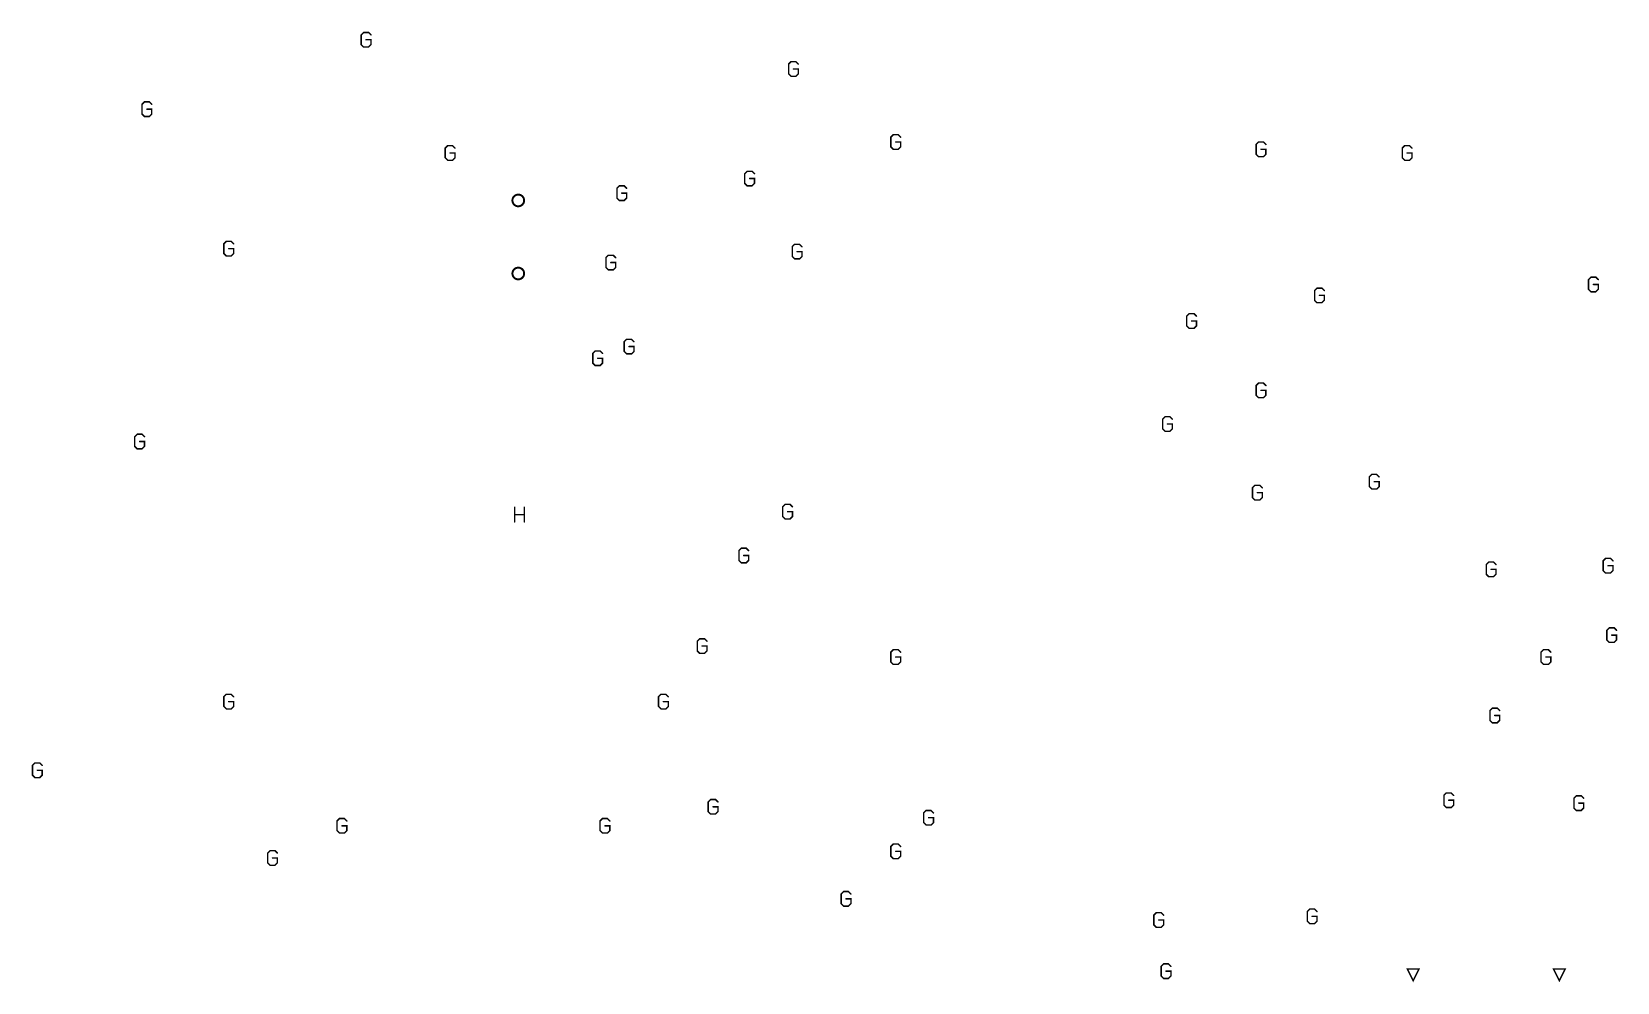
# Model space of a CAD drawing. Extents: x -9.8 to 23.3, y -7.1 to 14.3.
# Drawn here: x 6.529 to 8.699, y 1.17 to 2.471 of the extents above; entities that cross this region are included whole.
import ezdxf

# ---------------------------------------------------------------- set-up
doc = ezdxf.new("R2010")
doc.units = 0
doc.layers.add('2D_LINE_00', color=1, linetype='CONTINUOUS')

# ---------------------------------------------------------------- blocks, each defined once
blk = doc.blocks.new('SMOOTH_0$002')
at = {"const_width": 0.001}
blk.add_lwpolyline([(-0.0005, 0, 1), (0.0005, 0, 1)], format="xyb", close=True, dxfattribs=at)
blk = doc.blocks.new('DRAWING_3660')
at = {"layer": '2D_LINE_00', "const_width": 0.002}
blk.add_lwpolyline([(0, 0), (-0.008, 0.016), (0.008, 0.016), (0, 0)], dxfattribs=at)
at = {"layer": '2D_LINE_00'}
for p in [(-0.008, 0.016), (0, 0), (0, 0), (0.008, 0.016)]:
    blk.add_blockref('SMOOTH_0$002', p, dxfattribs=at)
blk = doc.blocks.new('DRAWING_3661')
at = {"layer": '2D_LINE_00', "const_width": 0.002}
blk.add_lwpolyline([(0, 0), (-0.008, 0.016), (0.008, 0.016), (0, 0)], dxfattribs=at)
at = {"layer": '2D_LINE_00'}
for p in [(-0.008, 0.016), (0, 0), (0, 0), (0.008, 0.016)]:
    blk.add_blockref('SMOOTH_0$002', p, dxfattribs=at)
blk = doc.blocks.new('DRAWING_3703')
at = {"layer": '2D_LINE_00', "const_width": 0.002}
blk.add_lwpolyline([(0, 0), (0, -0.01999), (0, -0.00999), (0.01333, -0.00999), (0.01333, 0), (0.01333, -0.01999)], dxfattribs=at)
at = {"layer": '2D_LINE_00'}
for p in [(0, 0), (0.01333, 0), (0, -0.00999), (0, -0.01999), (0.01333, -0.00999), (0.01333, -0.01999)]:
    blk.add_blockref('SMOOTH_0$002', p, dxfattribs=at)
blk = doc.blocks.new('DRAWING_3713')
at = {"layer": '2D_LINE_00', "const_width": 0.002}
blk.add_lwpolyline([(0, 0), (-0.00333, 0.00333), (-0.01, 0.00333), (-0.01333, 0), (-0.01333, -0.01333), (-0.01, -0.01666), (-0.00333, -0.01666), (0, -0.01333), (0, -0.00666), (-0.00667, -0.00666)], dxfattribs=at)
at = {"layer": '2D_LINE_00'}
for p in [(-0.01333, 0), (-0.01, 0.00333), (-0.00333, 0.00333), (0, 0), (-0.01333, -0.01333), (-0.01, -0.01666), (-0.00667, -0.00666), (-0.00333, -0.01666), (0, -0.00666), (0, -0.01333)]:
    blk.add_blockref('SMOOTH_0$002', p, dxfattribs=at)
blk = doc.blocks.new('DRAWING_3714')
at = {"layer": '2D_LINE_00', "const_width": 0.002}
blk.add_lwpolyline([(0, 0), (-0.00333, 0.00333), (-0.01, 0.00333), (-0.01333, 0), (-0.01333, -0.01333), (-0.01, -0.01666), (-0.00333, -0.01666), (0, -0.01333), (0, -0.00666), (-0.00667, -0.00666)], dxfattribs=at)
at = {"layer": '2D_LINE_00'}
for p in [(-0.01333, 0), (-0.01, 0.00333), (-0.00333, 0.00333), (0, 0), (-0.01333, -0.01333), (-0.01, -0.01666), (-0.00667, -0.00666), (-0.00333, -0.01666), (0, -0.00666), (0, -0.01333)]:
    blk.add_blockref('SMOOTH_0$002', p, dxfattribs=at)
blk = doc.blocks.new('DRAWING_3833')
at = {"layer": '2D_LINE_00', "const_width": 0.002}
blk.add_lwpolyline([(0, 0), (-0.00333, 0.00333), (-0.01, 0.00333), (-0.01333, 0), (-0.01333, -0.01333), (-0.01, -0.01666), (-0.00333, -0.01666), (0, -0.01333), (0, -0.00666), (-0.00667, -0.00666)], dxfattribs=at)
at = {"layer": '2D_LINE_00'}
for p in [(-0.01333, 0), (-0.01, 0.00333), (-0.00333, 0.00333), (0, 0), (-0.01333, -0.01333), (-0.01, -0.01666), (-0.00667, -0.00666), (-0.00333, -0.01666), (0, -0.00666), (0, -0.01333)]:
    blk.add_blockref('SMOOTH_0$002', p, dxfattribs=at)
blk = doc.blocks.new('DRAWING_3835')
at = {"layer": '2D_LINE_00', "const_width": 0.002}
blk.add_lwpolyline([(0, 0), (-0.00333, 0.00333), (-0.01, 0.00333), (-0.01333, 0), (-0.01333, -0.01333), (-0.01, -0.01666), (-0.00333, -0.01666), (0, -0.01333), (0, -0.00666), (-0.00667, -0.00666)], dxfattribs=at)
at = {"layer": '2D_LINE_00'}
for p in [(-0.01333, 0), (-0.01, 0.00333), (-0.00333, 0.00333), (0, 0), (-0.01333, -0.01333), (-0.01, -0.01666), (-0.00667, -0.00666), (-0.00333, -0.01666), (0, -0.00666), (0, -0.01333)]:
    blk.add_blockref('SMOOTH_0$002', p, dxfattribs=at)
blk = doc.blocks.new('DRAWING_3837')
at = {"layer": '2D_LINE_00', "const_width": 0.002}
blk.add_lwpolyline([(0, 0), (-0.00333, 0.00333), (-0.01, 0.00333), (-0.01333, 0), (-0.01333, -0.01333), (-0.01, -0.01666), (-0.00333, -0.01666), (0, -0.01333), (0, -0.00666), (-0.00667, -0.00666)], dxfattribs=at)
at = {"layer": '2D_LINE_00'}
for p in [(-0.01333, 0), (-0.01, 0.00333), (-0.00333, 0.00333), (0, 0), (-0.01333, -0.01333), (-0.01, -0.01666), (-0.00667, -0.00666), (-0.00333, -0.01666), (0, -0.00666), (0, -0.01333)]:
    blk.add_blockref('SMOOTH_0$002', p, dxfattribs=at)
blk = doc.blocks.new('DRAWING_3839')
at = {"layer": '2D_LINE_00', "const_width": 0.002}
blk.add_lwpolyline([(0, 0), (-0.00333, 0.00333), (-0.01, 0.00333), (-0.01333, 0), (-0.01333, -0.01333), (-0.01, -0.01666), (-0.00333, -0.01666), (0, -0.01333), (0, -0.00666), (-0.00667, -0.00666)], dxfattribs=at)
at = {"layer": '2D_LINE_00'}
for p in [(-0.01333, 0), (-0.01, 0.00333), (-0.00333, 0.00333), (0, 0), (-0.01333, -0.01333), (-0.01, -0.01666), (-0.00667, -0.00666), (-0.00333, -0.01666), (0, -0.00666), (0, -0.01333)]:
    blk.add_blockref('SMOOTH_0$002', p, dxfattribs=at)
blk = doc.blocks.new('DRAWING_3841')
at = {"layer": '2D_LINE_00', "const_width": 0.002}
blk.add_lwpolyline([(0, 0), (-0.00333, 0.00333), (-0.01, 0.00333), (-0.01333, 0), (-0.01333, -0.01333), (-0.01, -0.01666), (-0.00333, -0.01666), (0, -0.01333), (0, -0.00666), (-0.00667, -0.00666)], dxfattribs=at)
at = {"layer": '2D_LINE_00'}
for p in [(-0.01333, 0), (-0.01, 0.00333), (-0.00333, 0.00333), (0, 0), (-0.01333, -0.01333), (-0.01, -0.01666), (-0.00667, -0.00666), (-0.00333, -0.01666), (0, -0.00666), (0, -0.01333)]:
    blk.add_blockref('SMOOTH_0$002', p, dxfattribs=at)
blk = doc.blocks.new('DRAWING_3843')
at = {"layer": '2D_LINE_00', "const_width": 0.002}
blk.add_lwpolyline([(0, 0), (-0.00333, 0.00333), (-0.01, 0.00333), (-0.01333, 0), (-0.01333, -0.01333), (-0.01, -0.01666), (-0.00333, -0.01666), (0, -0.01333), (0, -0.00666), (-0.00667, -0.00666)], dxfattribs=at)
at = {"layer": '2D_LINE_00'}
for p in [(-0.01333, 0), (-0.01, 0.00333), (-0.00333, 0.00333), (0, 0), (-0.01333, -0.01333), (-0.01, -0.01666), (-0.00667, -0.00666), (-0.00333, -0.01666), (0, -0.00666), (0, -0.01333)]:
    blk.add_blockref('SMOOTH_0$002', p, dxfattribs=at)
blk = doc.blocks.new('DRAWING_3867')
at = {"layer": '2D_LINE_00', "const_width": 0.002}
blk.add_lwpolyline([(0, 0), (-0.00333, 0.00333), (-0.01, 0.00333), (-0.01333, 0), (-0.01333, -0.01333), (-0.01, -0.01666), (-0.00333, -0.01666), (0, -0.01333), (0, -0.00666), (-0.00667, -0.00666)], dxfattribs=at)
at = {"layer": '2D_LINE_00'}
for p in [(-0.01333, 0), (-0.01, 0.00333), (-0.00333, 0.00333), (0, 0), (-0.01333, -0.01333), (-0.01, -0.01666), (-0.00667, -0.00666), (-0.00333, -0.01666), (0, -0.00666), (0, -0.01333)]:
    blk.add_blockref('SMOOTH_0$002', p, dxfattribs=at)
blk = doc.blocks.new('DRAWING_3881')
at = {"layer": '2D_LINE_00', "const_width": 0.002}
blk.add_lwpolyline([(0, 0), (-0.00333, 0.00333), (-0.01, 0.00333), (-0.01333, 0), (-0.01333, -0.01333), (-0.01, -0.01666), (-0.00333, -0.01666), (0, -0.01333), (0, -0.00666), (-0.00667, -0.00666)], dxfattribs=at)
at = {"layer": '2D_LINE_00'}
for p in [(-0.01333, 0), (-0.01, 0.00333), (-0.00333, 0.00333), (0, 0), (-0.01333, -0.01333), (-0.01, -0.01666), (-0.00667, -0.00666), (-0.00333, -0.01666), (0, -0.00666), (0, -0.01333)]:
    blk.add_blockref('SMOOTH_0$002', p, dxfattribs=at)
blk = doc.blocks.new('DRAWING_3885')
at = {"layer": '2D_LINE_00', "const_width": 0.002}
blk.add_lwpolyline([(0, 0), (-0.00333, 0.00333), (-0.01, 0.00333), (-0.01333, 0), (-0.01333, -0.01333), (-0.01, -0.01666), (-0.00333, -0.01666), (0, -0.01333), (0, -0.00666), (-0.00667, -0.00666)], dxfattribs=at)
at = {"layer": '2D_LINE_00'}
for p in [(-0.01333, 0), (-0.01, 0.00333), (-0.00333, 0.00333), (0, 0), (-0.01333, -0.01333), (-0.01, -0.01666), (-0.00667, -0.00666), (-0.00333, -0.01666), (0, -0.00666), (0, -0.01333)]:
    blk.add_blockref('SMOOTH_0$002', p, dxfattribs=at)
blk = doc.blocks.new('DRAWING_3886')
at = {"layer": '2D_LINE_00', "const_width": 0.002}
blk.add_lwpolyline([(0, 0), (-0.00333, 0.00333), (-0.01, 0.00333), (-0.01333, 0), (-0.01333, -0.01333), (-0.01, -0.01666), (-0.00333, -0.01666), (0, -0.01333), (0, -0.00666), (-0.00667, -0.00666)], dxfattribs=at)
at = {"layer": '2D_LINE_00'}
for p in [(-0.01333, 0), (-0.01, 0.00333), (-0.00333, 0.00333), (0, 0), (-0.01333, -0.01333), (-0.01, -0.01666), (-0.00667, -0.00666), (-0.00333, -0.01666), (0, -0.00666), (0, -0.01333)]:
    blk.add_blockref('SMOOTH_0$002', p, dxfattribs=at)
blk = doc.blocks.new('DRAWING_3887')
at = {"layer": '2D_LINE_00', "const_width": 0.002}
blk.add_lwpolyline([(0, 0), (-0.00333, 0.00333), (-0.01, 0.00333), (-0.01333, 0), (-0.01333, -0.01333), (-0.01, -0.01666), (-0.00333, -0.01666), (0, -0.01333), (0, -0.00666), (-0.00667, -0.00666)], dxfattribs=at)
at = {"layer": '2D_LINE_00'}
for p in [(-0.01333, 0), (-0.01, 0.00333), (-0.00333, 0.00333), (0, 0), (-0.01333, -0.01333), (-0.01, -0.01666), (-0.00667, -0.00666), (-0.00333, -0.01666), (0, -0.00666), (0, -0.01333)]:
    blk.add_blockref('SMOOTH_0$002', p, dxfattribs=at)
blk = doc.blocks.new('DRAWING_3888')
at = {"layer": '2D_LINE_00', "const_width": 0.002}
blk.add_lwpolyline([(0, 0), (-0.00333, 0.00333), (-0.01, 0.00333), (-0.01333, 0), (-0.01333, -0.01333), (-0.01, -0.01666), (-0.00333, -0.01666), (0, -0.01333), (0, -0.00666), (-0.00667, -0.00666)], dxfattribs=at)
at = {"layer": '2D_LINE_00'}
for p in [(-0.01333, 0), (-0.01, 0.00333), (-0.00333, 0.00333), (0, 0), (-0.01333, -0.01333), (-0.01, -0.01666), (-0.00667, -0.00666), (-0.00333, -0.01666), (0, -0.00666), (0, -0.01333)]:
    blk.add_blockref('SMOOTH_0$002', p, dxfattribs=at)
blk = doc.blocks.new('DRAWING_3940')
at = {"layer": '2D_LINE_00', "const_width": 0.002}
blk.add_lwpolyline([(0, 0), (-0.00333, 0.00333), (-0.01, 0.00333), (-0.01333, 0), (-0.01333, -0.01333), (-0.01, -0.01666), (-0.00333, -0.01666), (0, -0.01333), (0, -0.00666), (-0.00667, -0.00666)], dxfattribs=at)
at = {"layer": '2D_LINE_00'}
for p in [(-0.01333, 0), (-0.01, 0.00333), (-0.00333, 0.00333), (0, 0), (-0.01333, -0.01333), (-0.01, -0.01666), (-0.00667, -0.00666), (-0.00333, -0.01666), (0, -0.00666), (0, -0.01333)]:
    blk.add_blockref('SMOOTH_0$002', p, dxfattribs=at)
blk = doc.blocks.new('DRAWING_3941')
at = {"layer": '2D_LINE_00', "const_width": 0.002}
blk.add_lwpolyline([(0, 0), (-0.00333, 0.00333), (-0.01, 0.00333), (-0.01333, 0), (-0.01333, -0.01333), (-0.01, -0.01666), (-0.00333, -0.01666), (0, -0.01333), (0, -0.00666), (-0.00667, -0.00666)], dxfattribs=at)
at = {"layer": '2D_LINE_00'}
for p in [(-0.01333, 0), (-0.01, 0.00333), (-0.00333, 0.00333), (0, 0), (-0.01333, -0.01333), (-0.01, -0.01666), (-0.00667, -0.00666), (-0.00333, -0.01666), (0, -0.00666), (0, -0.01333)]:
    blk.add_blockref('SMOOTH_0$002', p, dxfattribs=at)
blk = doc.blocks.new('DRAWING_3943')
at = {"layer": '2D_LINE_00', "const_width": 0.002}
blk.add_lwpolyline([(0, 0), (-0.00333, 0.00333), (-0.01, 0.00333), (-0.01333, 0), (-0.01333, -0.01333), (-0.01, -0.01666), (-0.00333, -0.01666), (0, -0.01333), (0, -0.00666), (-0.00667, -0.00666)], dxfattribs=at)
at = {"layer": '2D_LINE_00'}
for p in [(-0.01333, 0), (-0.01, 0.00333), (-0.00333, 0.00333), (0, 0), (-0.01333, -0.01333), (-0.01, -0.01666), (-0.00667, -0.00666), (-0.00333, -0.01666), (0, -0.00666), (0, -0.01333)]:
    blk.add_blockref('SMOOTH_0$002', p, dxfattribs=at)
blk = doc.blocks.new('DRAWING_3946')
at = {"layer": '2D_LINE_00', "const_width": 0.002}
blk.add_lwpolyline([(0, 0), (-0.00333, 0.00333), (-0.01, 0.00333), (-0.01333, 0), (-0.01333, -0.01333), (-0.01, -0.01666), (-0.00333, -0.01666), (0, -0.01333), (0, -0.00666), (-0.00666, -0.00666)], dxfattribs=at)
at = {"layer": '2D_LINE_00'}
for p in [(-0.01333, 0), (-0.01, 0.00333), (-0.00333, 0.00333), (0, 0), (-0.01333, -0.01333), (-0.01, -0.01666), (-0.00666, -0.00666), (-0.00333, -0.01666), (0, -0.00666), (0, -0.01333)]:
    blk.add_blockref('SMOOTH_0$002', p, dxfattribs=at)
blk = doc.blocks.new('DRAWING_3958')
at = {"layer": '2D_LINE_00', "const_width": 0.002}
blk.add_lwpolyline([(0, 0), (-0.00333, 0.00333), (-0.01, 0.00333), (-0.01333, 0), (-0.01333, -0.01333), (-0.01, -0.01666), (-0.00333, -0.01666), (0, -0.01333), (0, -0.00666), (-0.00667, -0.00666)], dxfattribs=at)
at = {"layer": '2D_LINE_00'}
for p in [(-0.01333, 0), (-0.01, 0.00333), (-0.00333, 0.00333), (0, 0), (-0.01333, -0.01333), (-0.01, -0.01666), (-0.00667, -0.00666), (-0.00333, -0.01666), (0, -0.00666), (0, -0.01333)]:
    blk.add_blockref('SMOOTH_0$002', p, dxfattribs=at)
blk = doc.blocks.new('DRAWING_3959')
at = {"layer": '2D_LINE_00', "const_width": 0.002}
blk.add_lwpolyline([(0, 0), (-0.00333, 0.00333), (-0.01, 0.00333), (-0.01333, 0), (-0.01333, -0.01333), (-0.01, -0.01666), (-0.00333, -0.01666), (0, -0.01333), (0, -0.00666), (-0.00667, -0.00666)], dxfattribs=at)
at = {"layer": '2D_LINE_00'}
for p in [(-0.01333, 0), (-0.01, 0.00333), (-0.00333, 0.00333), (0, 0), (-0.01333, -0.01333), (-0.01, -0.01666), (-0.00667, -0.00666), (-0.00333, -0.01666), (0, -0.00666), (0, -0.01333)]:
    blk.add_blockref('SMOOTH_0$002', p, dxfattribs=at)
blk = doc.blocks.new('DRAWING_3960')
at = {"layer": '2D_LINE_00', "const_width": 0.002}
blk.add_lwpolyline([(0, 0), (-0.00333, 0.00333), (-0.01, 0.00333), (-0.01333, 0), (-0.01333, -0.01333), (-0.01, -0.01666), (-0.00333, -0.01666), (0, -0.01333), (0, -0.00666), (-0.00667, -0.00666)], dxfattribs=at)
at = {"layer": '2D_LINE_00'}
for p in [(-0.01333, 0), (-0.01, 0.00333), (-0.00333, 0.00333), (0, 0), (-0.01333, -0.01333), (-0.01, -0.01666), (-0.00667, -0.00666), (-0.00333, -0.01666), (0, -0.00666), (0, -0.01333)]:
    blk.add_blockref('SMOOTH_0$002', p, dxfattribs=at)
blk = doc.blocks.new('DRAWING_3961')
at = {"layer": '2D_LINE_00', "const_width": 0.002}
blk.add_lwpolyline([(0, 0), (-0.00333, 0.00333), (-0.01, 0.00333), (-0.01333, 0), (-0.01333, -0.01333), (-0.01, -0.01666), (-0.00333, -0.01666), (0, -0.01333), (0, -0.00666), (-0.00667, -0.00666)], dxfattribs=at)
at = {"layer": '2D_LINE_00'}
for p in [(-0.01333, 0), (-0.01, 0.00333), (-0.00333, 0.00333), (0, 0), (-0.01333, -0.01333), (-0.01, -0.01666), (-0.00667, -0.00666), (-0.00333, -0.01666), (0, -0.00666), (0, -0.01333)]:
    blk.add_blockref('SMOOTH_0$002', p, dxfattribs=at)
blk = doc.blocks.new('DRAWING_3962')
at = {"layer": '2D_LINE_00', "const_width": 0.002}
blk.add_lwpolyline([(0, 0), (-0.00333, 0.00333), (-0.01, 0.00333), (-0.01333, 0), (-0.01333, -0.01333), (-0.01, -0.01666), (-0.00333, -0.01666), (0, -0.01333), (0, -0.00666), (-0.00667, -0.00666)], dxfattribs=at)
at = {"layer": '2D_LINE_00'}
for p in [(-0.01333, 0), (-0.01, 0.00333), (-0.00333, 0.00333), (0, 0), (-0.01333, -0.01333), (-0.01, -0.01666), (-0.00667, -0.00666), (-0.00333, -0.01666), (0, -0.00666), (0, -0.01333)]:
    blk.add_blockref('SMOOTH_0$002', p, dxfattribs=at)
blk = doc.blocks.new('DRAWING_3963')
at = {"layer": '2D_LINE_00', "const_width": 0.002}
blk.add_lwpolyline([(0, 0), (-0.00333, 0.00333), (-0.01, 0.00333), (-0.01333, 0), (-0.01333, -0.01333), (-0.01, -0.01666), (-0.00333, -0.01666), (0, -0.01333), (0, -0.00666), (-0.00667, -0.00666)], dxfattribs=at)
at = {"layer": '2D_LINE_00'}
for p in [(-0.01333, 0), (-0.01, 0.00333), (-0.00333, 0.00333), (0, 0), (-0.01333, -0.01333), (-0.01, -0.01666), (-0.00667, -0.00666), (-0.00333, -0.01666), (0, -0.00666), (0, -0.01333)]:
    blk.add_blockref('SMOOTH_0$002', p, dxfattribs=at)
blk = doc.blocks.new('DRAWING_3964')
at = {"layer": '2D_LINE_00', "const_width": 0.002}
blk.add_lwpolyline([(0, 0), (-0.00333, 0.00333), (-0.01, 0.00333), (-0.01333, 0), (-0.01333, -0.01333), (-0.01, -0.01666), (-0.00333, -0.01666), (0, -0.01333), (0, -0.00666), (-0.00667, -0.00666)], dxfattribs=at)
at = {"layer": '2D_LINE_00'}
for p in [(-0.01333, 0), (-0.01, 0.00333), (-0.00333, 0.00333), (0, 0), (-0.01333, -0.01333), (-0.01, -0.01666), (-0.00667, -0.00666), (-0.00333, -0.01666), (0, -0.00666), (0, -0.01333)]:
    blk.add_blockref('SMOOTH_0$002', p, dxfattribs=at)
blk = doc.blocks.new('DRAWING_3965')
at = {"layer": '2D_LINE_00', "const_width": 0.002}
blk.add_lwpolyline([(0, 0), (-0.00333, 0.00333), (-0.01, 0.00333), (-0.01333, 0), (-0.01333, -0.01333), (-0.01, -0.01666), (-0.00333, -0.01666), (0, -0.01333), (0, -0.00666), (-0.00667, -0.00666)], dxfattribs=at)
at = {"layer": '2D_LINE_00'}
for p in [(-0.01333, 0), (-0.01, 0.00333), (-0.00333, 0.00333), (0, 0), (-0.01333, -0.01333), (-0.01, -0.01666), (-0.00667, -0.00666), (-0.00333, -0.01666), (0, -0.00666), (0, -0.01333)]:
    blk.add_blockref('SMOOTH_0$002', p, dxfattribs=at)
blk = doc.blocks.new('DRAWING_3966')
at = {"layer": '2D_LINE_00', "const_width": 0.002}
blk.add_lwpolyline([(0, 0), (-0.00333, 0.00333), (-0.01, 0.00333), (-0.01333, 0), (-0.01333, -0.01333), (-0.01, -0.01666), (-0.00333, -0.01666), (0, -0.01333), (0, -0.00666), (-0.00667, -0.00666)], dxfattribs=at)
at = {"layer": '2D_LINE_00'}
for p in [(-0.01333, 0), (-0.01, 0.00333), (-0.00333, 0.00333), (0, 0), (-0.01333, -0.01333), (-0.01, -0.01666), (-0.00667, -0.00666), (-0.00333, -0.01666), (0, -0.00666), (0, -0.01333)]:
    blk.add_blockref('SMOOTH_0$002', p, dxfattribs=at)
blk = doc.blocks.new('DRAWING_3967')
at = {"layer": '2D_LINE_00', "const_width": 0.002}
blk.add_lwpolyline([(0, 0), (-0.00333, 0.00333), (-0.01, 0.00333), (-0.01333, 0), (-0.01333, -0.01333), (-0.01, -0.01666), (-0.00333, -0.01666), (0, -0.01333), (0, -0.00666), (-0.00666, -0.00666)], dxfattribs=at)
at = {"layer": '2D_LINE_00'}
for p in [(-0.01333, 0), (-0.01, 0.00333), (-0.00333, 0.00333), (0, 0), (-0.01333, -0.01333), (-0.01, -0.01666), (-0.00666, -0.00666), (-0.00333, -0.01666), (0, -0.00666), (0, -0.01333)]:
    blk.add_blockref('SMOOTH_0$002', p, dxfattribs=at)
blk = doc.blocks.new('DRAWING_3968')
at = {"layer": '2D_LINE_00', "const_width": 0.002}
blk.add_lwpolyline([(0, 0), (-0.00333, 0.00333), (-0.01, 0.00333), (-0.01333, 0), (-0.01333, -0.01333), (-0.01, -0.01666), (-0.00333, -0.01666), (0, -0.01333), (0, -0.00666), (-0.00667, -0.00666)], dxfattribs=at)
at = {"layer": '2D_LINE_00'}
for p in [(-0.01333, 0), (-0.01, 0.00333), (-0.00333, 0.00333), (0, 0), (-0.01333, -0.01333), (-0.01, -0.01666), (-0.00667, -0.00666), (-0.00333, -0.01666), (0, -0.00666), (0, -0.01333)]:
    blk.add_blockref('SMOOTH_0$002', p, dxfattribs=at)
blk = doc.blocks.new('DRAWING_3969')
at = {"layer": '2D_LINE_00', "const_width": 0.002}
blk.add_lwpolyline([(0, 0), (-0.00333, 0.00333), (-0.01, 0.00333), (-0.01333, 0), (-0.01333, -0.01333), (-0.01, -0.01666), (-0.00333, -0.01666), (0, -0.01333), (0, -0.00666), (-0.00666, -0.00666)], dxfattribs=at)
at = {"layer": '2D_LINE_00'}
for p in [(-0.01333, 0), (-0.01, 0.00333), (-0.00333, 0.00333), (0, 0), (-0.01333, -0.01333), (-0.01, -0.01666), (-0.00666, -0.00666), (-0.00333, -0.01666), (0, -0.00666), (0, -0.01333)]:
    blk.add_blockref('SMOOTH_0$002', p, dxfattribs=at)
blk = doc.blocks.new('DRAWING_3970')
at = {"layer": '2D_LINE_00', "const_width": 0.002}
blk.add_lwpolyline([(0, 0), (-0.00333, 0.00333), (-0.01, 0.00333), (-0.01333, 0), (-0.01333, -0.01333), (-0.01, -0.01666), (-0.00333, -0.01666), (0, -0.01333), (0, -0.00666), (-0.00666, -0.00666)], dxfattribs=at)
at = {"layer": '2D_LINE_00'}
for p in [(-0.01333, 0), (-0.01, 0.00333), (-0.00333, 0.00333), (0, 0), (-0.01333, -0.01333), (-0.01, -0.01666), (-0.00666, -0.00666), (-0.00333, -0.01666), (0, -0.00666), (0, -0.01333)]:
    blk.add_blockref('SMOOTH_0$002', p, dxfattribs=at)
blk = doc.blocks.new('DRAWING_3976')
at = {"layer": '2D_LINE_00', "const_width": 0.002}
blk.add_lwpolyline([(0, 0), (-0.00333, 0.00333), (-0.01, 0.00333), (-0.01333, 0), (-0.01333, -0.01333), (-0.01, -0.01666), (-0.00333, -0.01666), (0, -0.01333), (0, -0.00666), (-0.00667, -0.00666)], dxfattribs=at)
at = {"layer": '2D_LINE_00'}
for p in [(-0.01333, 0), (-0.01, 0.00333), (-0.00333, 0.00333), (0, 0), (-0.01333, -0.01333), (-0.01, -0.01666), (-0.00667, -0.00666), (-0.00333, -0.01666), (0, -0.00666), (0, -0.01333)]:
    blk.add_blockref('SMOOTH_0$002', p, dxfattribs=at)
blk = doc.blocks.new('DRAWING_3977')
at = {"layer": '2D_LINE_00', "const_width": 0.002}
blk.add_lwpolyline([(0, 0), (-0.00333, 0.00333), (-0.01, 0.00333), (-0.01333, 0), (-0.01333, -0.01333), (-0.01, -0.01666), (-0.00333, -0.01666), (0, -0.01333), (0, -0.00666), (-0.00667, -0.00666)], dxfattribs=at)
at = {"layer": '2D_LINE_00'}
for p in [(-0.01333, 0), (-0.01, 0.00333), (-0.00333, 0.00333), (0, 0), (-0.01333, -0.01333), (-0.01, -0.01666), (-0.00667, -0.00666), (-0.00333, -0.01666), (0, -0.00666), (0, -0.01333)]:
    blk.add_blockref('SMOOTH_0$002', p, dxfattribs=at)
blk = doc.blocks.new('DRAWING_3978')
at = {"layer": '2D_LINE_00', "const_width": 0.002}
blk.add_lwpolyline([(0, 0), (-0.00333, 0.00333), (-0.01, 0.00333), (-0.01333, 0), (-0.01333, -0.01333), (-0.01, -0.01666), (-0.00333, -0.01666), (0, -0.01333), (0, -0.00666), (-0.00667, -0.00666)], dxfattribs=at)
at = {"layer": '2D_LINE_00'}
for p in [(-0.01333, 0), (-0.01, 0.00333), (-0.00333, 0.00333), (0, 0), (-0.01333, -0.01333), (-0.01, -0.01666), (-0.00667, -0.00666), (-0.00333, -0.01666), (0, -0.00666), (0, -0.01333)]:
    blk.add_blockref('SMOOTH_0$002', p, dxfattribs=at)
blk = doc.blocks.new('DRAWING_3980')
at = {"layer": '2D_LINE_00', "const_width": 0.002}
blk.add_lwpolyline([(0, 0), (-0.00333, 0.00333), (-0.01, 0.00333), (-0.01333, 0), (-0.01333, -0.01333), (-0.01, -0.01666), (-0.00333, -0.01666), (0, -0.01333), (0, -0.00666), (-0.00667, -0.00666)], dxfattribs=at)
at = {"layer": '2D_LINE_00'}
for p in [(-0.01333, 0), (-0.01, 0.00333), (-0.00333, 0.00333), (0, 0), (-0.01333, -0.01333), (-0.01, -0.01666), (-0.00667, -0.00666), (-0.00333, -0.01666), (0, -0.00666), (0, -0.01333)]:
    blk.add_blockref('SMOOTH_0$002', p, dxfattribs=at)
blk = doc.blocks.new('DRAWING_3981')
at = {"layer": '2D_LINE_00', "const_width": 0.002}
blk.add_lwpolyline([(0, 0), (-0.00333, 0.00333), (-0.01, 0.00333), (-0.01333, 0), (-0.01333, -0.01333), (-0.01, -0.01666), (-0.00333, -0.01666), (0, -0.01333), (0, -0.00666), (-0.00666, -0.00666)], dxfattribs=at)
at = {"layer": '2D_LINE_00'}
for p in [(-0.01333, 0), (-0.01, 0.00333), (-0.00333, 0.00333), (0, 0), (-0.01333, -0.01333), (-0.01, -0.01666), (-0.00666, -0.00666), (-0.00333, -0.01666), (0, -0.00666), (0, -0.01333)]:
    blk.add_blockref('SMOOTH_0$002', p, dxfattribs=at)
blk = doc.blocks.new('DRAWING_3992')
at = {"layer": '2D_LINE_00', "const_width": 0.002}
blk.add_lwpolyline([(0, 0), (-0.00333, 0.00333), (-0.01, 0.00333), (-0.01333, 0), (-0.01333, -0.01333), (-0.01, -0.01666), (-0.00333, -0.01666), (0, -0.01333), (0, -0.00666), (-0.00666, -0.00666)], dxfattribs=at)
at = {"layer": '2D_LINE_00'}
for p in [(-0.01333, 0), (-0.01, 0.00333), (-0.00333, 0.00333), (0, 0), (-0.01333, -0.01333), (-0.01, -0.01666), (-0.00666, -0.00666), (-0.00333, -0.01666), (0, -0.00666), (0, -0.01333)]:
    blk.add_blockref('SMOOTH_0$002', p, dxfattribs=at)
blk = doc.blocks.new('DRAWING_3999')
at = {"layer": '2D_LINE_00', "const_width": 0.002}
blk.add_lwpolyline([(0, 0), (-0.00333, 0.00333), (-0.01, 0.00333), (-0.01333, 0), (-0.01333, -0.01333), (-0.01, -0.01666), (-0.00333, -0.01666), (0, -0.01333), (0, -0.00666), (-0.00667, -0.00666)], dxfattribs=at)
at = {"layer": '2D_LINE_00'}
for p in [(-0.01333, 0), (-0.01, 0.00333), (-0.00333, 0.00333), (0, 0), (-0.01333, -0.01333), (-0.01, -0.01666), (-0.00667, -0.00666), (-0.00333, -0.01666), (0, -0.00666), (0, -0.01333)]:
    blk.add_blockref('SMOOTH_0$002', p, dxfattribs=at)
blk = doc.blocks.new('DRAWING_4000')
at = {"layer": '2D_LINE_00', "const_width": 0.002}
blk.add_lwpolyline([(0, 0), (-0.00333, 0.00333), (-0.01, 0.00333), (-0.01333, 0), (-0.01333, -0.01333), (-0.01, -0.01666), (-0.00333, -0.01666), (0, -0.01333), (0, -0.00666), (-0.00667, -0.00666)], dxfattribs=at)
at = {"layer": '2D_LINE_00'}
for p in [(-0.01333, 0), (-0.01, 0.00333), (-0.00333, 0.00333), (0, 0), (-0.01333, -0.01333), (-0.01, -0.01666), (-0.00667, -0.00666), (-0.00333, -0.01666), (0, -0.00666), (0, -0.01333)]:
    blk.add_blockref('SMOOTH_0$002', p, dxfattribs=at)
blk = doc.blocks.new('DRAWING_4001')
at = {"layer": '2D_LINE_00', "const_width": 0.002}
blk.add_lwpolyline([(0, 0), (-0.00333, 0.00333), (-0.01, 0.00333), (-0.01333, 0), (-0.01333, -0.01333), (-0.01, -0.01666), (-0.00333, -0.01666), (0, -0.01333), (0, -0.00666), (-0.00667, -0.00666)], dxfattribs=at)
at = {"layer": '2D_LINE_00'}
for p in [(-0.01333, 0), (-0.01, 0.00333), (-0.00333, 0.00333), (0, 0), (-0.01333, -0.01333), (-0.01, -0.01666), (-0.00667, -0.00666), (-0.00333, -0.01666), (0, -0.00666), (0, -0.01333)]:
    blk.add_blockref('SMOOTH_0$002', p, dxfattribs=at)
blk = doc.blocks.new('DRAWING_4025')
at = {"layer": '2D_LINE_00', "const_width": 0.002}
blk.add_lwpolyline([(0, 0), (-0.00333, 0.00333), (-0.01, 0.00333), (-0.01333, 0), (-0.01333, -0.01333), (-0.01, -0.01666), (-0.00333, -0.01666), (0, -0.01333), (0, -0.00666), (-0.00667, -0.00666)], dxfattribs=at)
at = {"layer": '2D_LINE_00'}
for p in [(-0.01333, 0), (-0.01, 0.00333), (-0.00333, 0.00333), (0, 0), (-0.01333, -0.01333), (-0.01, -0.01666), (-0.00667, -0.00666), (-0.00333, -0.01666), (0, -0.00666), (0, -0.01333)]:
    blk.add_blockref('SMOOTH_0$002', p, dxfattribs=at)
blk = doc.blocks.new('DRAWING_4026')
at = {"layer": '2D_LINE_00', "const_width": 0.002}
blk.add_lwpolyline([(0, 0), (-0.00333, 0.00333), (-0.01, 0.00333), (-0.01333, 0), (-0.01333, -0.01333), (-0.01, -0.01666), (-0.00333, -0.01666), (0, -0.01333), (0, -0.00666), (-0.00667, -0.00666)], dxfattribs=at)
at = {"layer": '2D_LINE_00'}
for p in [(-0.01333, 0), (-0.01, 0.00333), (-0.00333, 0.00333), (0, 0), (-0.01333, -0.01333), (-0.01, -0.01666), (-0.00667, -0.00666), (-0.00333, -0.01666), (0, -0.00666), (0, -0.01333)]:
    blk.add_blockref('SMOOTH_0$002', p, dxfattribs=at)
blk = doc.blocks.new('DRAWING_4031')
at = {"layer": '2D_LINE_00', "const_width": 0.002}
blk.add_lwpolyline([(0, 0), (-0.00333, 0.00333), (-0.01, 0.00333), (-0.01333, 0), (-0.01333, -0.01333), (-0.01, -0.01666), (-0.00333, -0.01666), (0, -0.01333), (0, -0.00666), (-0.00667, -0.00666)], dxfattribs=at)
at = {"layer": '2D_LINE_00'}
for p in [(-0.01333, 0), (-0.01, 0.00333), (-0.00333, 0.00333), (0, 0), (-0.01333, -0.01333), (-0.01, -0.01666), (-0.00667, -0.00666), (-0.00333, -0.01666), (0, -0.00666), (0, -0.01333)]:
    blk.add_blockref('SMOOTH_0$002', p, dxfattribs=at)
blk = doc.blocks.new('DRAWING_4046')
at = {"layer": '2D_LINE_00', "const_width": 0.002}
blk.add_lwpolyline([(0, 0), (-0.00333, 0.00333), (-0.01, 0.00333), (-0.01333, 0), (-0.01333, -0.01333), (-0.01, -0.01666), (-0.00333, -0.01666), (0, -0.01333), (0, -0.00666), (-0.00667, -0.00666)], dxfattribs=at)
at = {"layer": '2D_LINE_00'}
for p in [(-0.01333, 0), (-0.01, 0.00333), (-0.00333, 0.00333), (0, 0), (-0.01333, -0.01333), (-0.01, -0.01666), (-0.00667, -0.00666), (-0.00333, -0.01666), (0, -0.00666), (0, -0.01333)]:
    blk.add_blockref('SMOOTH_0$002', p, dxfattribs=at)
blk = doc.blocks.new('DRAWING_4052')
at = {"layer": '2D_LINE_00', "const_width": 0.002}
blk.add_lwpolyline([(0, 0), (-0.00333, 0.00333), (-0.01, 0.00333), (-0.01333, 0), (-0.01333, -0.01333), (-0.01, -0.01666), (-0.00333, -0.01666), (0, -0.01333), (0, -0.00666), (-0.00667, -0.00666)], dxfattribs=at)
at = {"layer": '2D_LINE_00'}
for p in [(-0.01333, 0), (-0.01, 0.00333), (-0.00333, 0.00333), (0, 0), (-0.01333, -0.01333), (-0.01, -0.01666), (-0.00667, -0.00666), (-0.00333, -0.01666), (0, -0.00666), (0, -0.01333)]:
    blk.add_blockref('SMOOTH_0$002', p, dxfattribs=at)
blk = doc.blocks.new('DRAWING_4053')
at = {"layer": '2D_LINE_00', "const_width": 0.002}
blk.add_lwpolyline([(0, 0), (-0.00333, 0.00333), (-0.01, 0.00333), (-0.01333, 0), (-0.01333, -0.01333), (-0.01, -0.01666), (-0.00333, -0.01666), (0, -0.01333), (0, -0.00666), (-0.00667, -0.00666)], dxfattribs=at)
at = {"layer": '2D_LINE_00'}
for p in [(-0.01333, 0), (-0.01, 0.00333), (-0.00333, 0.00333), (0, 0), (-0.01333, -0.01333), (-0.01, -0.01666), (-0.00667, -0.00666), (-0.00333, -0.01666), (0, -0.00666), (0, -0.01333)]:
    blk.add_blockref('SMOOTH_0$002', p, dxfattribs=at)
blk = doc.blocks.new('DRAWING_4111')
at = {"layer": '2D_LINE_00', "const_width": 0.00267}
blk.add_lwpolyline([(0, 0, 1), (0.016, 0, 1)], format="xyb", close=True, dxfattribs=at)
blk = doc.blocks.new('DRAWING_4112')
at = {"layer": '2D_LINE_00', "const_width": 0.00267}
blk.add_lwpolyline([(0, 0, 1), (0.016, 0, 1)], format="xyb", close=True, dxfattribs=at)

msp = doc.modelspace()

# ---------------------------------------------------------------- block references
for name, p in [('DRAWING_3833', (6.99333, 2.46666)), ('DRAWING_4053', (7.57833, 2.42666)), ('DRAWING_3843', (6.69333, 2.37166)), ('DRAWING_4025', (7.71833, 2.32666)), ('DRAWING_3835', (7.10833, 2.31166)), ('DRAWING_3981', (8.21833, 2.31666)), ('DRAWING_3980', (8.41833, 2.31166)), ('DRAWING_3713', (7.51833, 2.27666)), ('DRAWING_3837', (7.34333, 2.25666)), ('DRAWING_4111', (7.187, 2.24)), ('DRAWING_4001', (6.80533, 2.18066)), ('DRAWING_3885', (7.58333, 2.17666)), ('DRAWING_4112', (7.187, 2.14)), ('DRAWING_3841', (7.32833, 2.16166)), ('DRAWING_3946', (8.67333, 2.13166)), ('DRAWING_3967', (8.29833, 2.11666)), ('DRAWING_3965', (8.12333, 2.08166)), ('DRAWING_3839', (7.35333, 2.04666)), ('DRAWING_3887', (7.31033, 2.03066)), ('DRAWING_3969', (8.21833, 1.98666)), ('DRAWING_3943', (8.09033, 1.94066)), ('DRAWING_3867', (6.68333, 1.91666)), ('DRAWING_3970', (8.21333, 1.84666)), ('DRAWING_3978', (8.37333, 1.86166)), ('DRAWING_3886', (7.57033, 1.82066)), ('DRAWING_3703', (7.19, 1.81999)), ('DRAWING_4052', (7.51033, 1.76066)), ('DRAWING_3960', (8.53333, 1.74166)), ('DRAWING_3958', (8.69333, 1.74666)), ('DRAWING_3964', (8.69833, 1.65166)), ('DRAWING_3714', (7.45333, 1.63666)), ('DRAWING_4026', (7.71833, 1.62166)), ('DRAWING_3962', (8.60833, 1.62166)), ('DRAWING_4000', (6.80533, 1.56066)), ('DRAWING_3999', (7.40033, 1.56066)), ('DRAWING_3966', (8.53833, 1.54166)), ('DRAWING_3881', (6.54333, 1.46666)), ('DRAWING_3888', (7.46833, 1.41666)), ('DRAWING_3992', (8.47533, 1.42566)), ('DRAWING_3968', (8.65333, 1.42166)), ('DRAWING_3940', (6.96033, 1.39066)), ('DRAWING_3941', (7.32033, 1.39066)), ('DRAWING_3977', (7.76333, 1.40166)), ('DRAWING_3976', (6.86533, 1.34666)), ('DRAWING_4031', (7.71833, 1.35566)), ('DRAWING_4046', (7.65033, 1.29066)), ('DRAWING_3963', (8.07833, 1.26166)), ('DRAWING_3961', (8.28833, 1.26666)), ('DRAWING_3959', (8.08833, 1.19166)), ('DRAWING_3660', (8.42, 1.172)), ('DRAWING_3661', (8.62, 1.172))]:
    msp.add_blockref(name, p)

doc.saveas('drawing.dxf')
